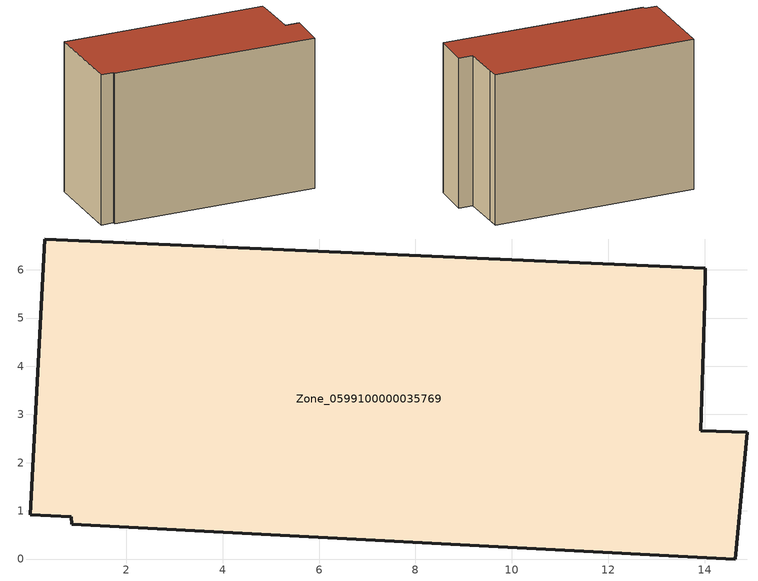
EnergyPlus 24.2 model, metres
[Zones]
Zone_0599100000035769
 floor ground (C_G): 13.93,2.67 14.88,2.63 14.64,0 0.87,0.72 0.86,0.88 0.01,0.92 0.31,6.64 14.01,6.04 14.01,5.32 z0
 wall outside (C_F): 14.01,6.04 0.31,6.64 0.01,0.92 0.86,0.88 0.87,0.72 14.64,0 14.88,2.63 13.93,2.67 14.01,5.32 14.01,6.04 z0:10.33
 roof outside (C_R): 0.86,0.88 0.87,0.72 14.64,0 14.88,2.63 13.93,2.67 14.01,5.32 14.01,6.04 0.31,6.64 0.01,0.92 z10.33
[BUILDING]
Pand.0599100000035769: North Axis=0; Terrain=City; Loads Convergence Tolerance Value=0.04; Temperature Convergence Tolerance Value=0.4; Solar Distribution=FullExterior; Maximum Number of Warmup Days=25; Minimum Number of Warmup Days=1
[Site:Location]
Rotterdam.The.Hague.AP_ZH_NLD Design_Conditions: Latitude=51.96; Longitude=4.45; Time Zone=1; Elevation=-4.5
[SITE:GROUNDTEMPERATURE:BUILDINGSURFACE]
18, 18, 18, 18, 18, 18, 18, 18, 18, 18, 18, 18
[MATERIAL] Thermal Absorptance=0.9; Solar Absorptance=0.7; Visible Absorptance=0.7
Name | Roughness | Thickness | Conductivity | Density | Specific Heat
G.TI.1946 | MediumSmooth | 0.15 | 1 | 540 | 1210
F.TI.1946 | Rough | 0.3 | 0.857143 | 1920 | 840
R.TI.1946 | MediumRough | 0.2 | 0.1 | 1500 | 1000
[CONSTRUCTION]
C_G: G.TI.1946
C_F: F.TI.1946
C_R: R.TI.1946
[ZONE]
Zone_0599100000035769: Type=1; Multiplier=1; Ceiling Height=Autocalculate; Volume=Autocalculate; Floor Area=autocalculate; Part of Total Floor Area=Yes
[ZONEINFILTRATION:DESIGNFLOWRATE]
Infil_Zone_0599100000035769: Zone or ZoneList or Space or SpaceList=Zone_0599100000035769; Schedule=AlwaysOn; Design Flow Rate Calculation Method=Flow/Area; Flow Rate per Floor Area=0.003; Constant Term Coefficient=1; Temperature Term Coefficient=0; Velocity Term Coefficient=0; Velocity Squared Term Coefficient=0
[HVACTEMPLATE:ZONE:IDEALLOADSAIRSYSTEM]
Zone_0599100000035769: Maximum Heating Supply Air Temperature=50; Minimum Cooling Supply Air Temperature=13; Maximum Heating Supply Air Humidity Ratio=0.0156; Minimum Cooling Supply Air Humidity Ratio=0.0077; Heating Limit=NoLimit; Cooling Limit=NoLimit; Dehumidification Control Type=ConstantSensibleHeatRatio; Cooling Sensible Heat Ratio=0.7; Dehumidification Setpoint=60; Humidification Control Type=None; Humidification Setpoint=30; Outdoor Air Method=None; Outdoor Air Flow Rate per Person=0.00944; Outdoor Air Flow Rate per Zone Floor Area=0; Outdoor Air Flow Rate per Zone=0; Demand Controlled Ventilation Type=None; Outdoor Air Economizer Type=NoEconomizer; Heat Recovery Type=None; Sensible Heat Recovery Effectiveness=0.7; Latent Heat Recovery Effectiveness=0.65
[ZONECONTROL:THERMOSTAT]
ThermostatControl_Zone_0599100000035769: Zone or ZoneList=Zone_0599100000035769; Control Type Schedule=DualSetpointControlType; Control 1=Thermostat_Zone_0599100000035769; Temperature Difference Between Cutout And Setpoint=0
[THERMOSTATSETPOINT:DUALSETPOINT]
Thermostat_Zone_0599100000035769: Heating Setpoint Temperature Schedule=HeatingSetpoint_Zone_0599100000035769; Cooling Setpoint Temperature Schedule=CoolingSetpoint_Zone_0599100000035769
[SCHEDULE:COMPACT]
HeatingSetpoint_Zone_0599100000035769: Through: 12/31, For: AllDays, Until: 24:00, 21
CoolingSetpoint_Zone_0599100000035769: Through: 12/31, For: AllDays, Until: 24:00, 24
DualSetpointControlType: Through: 12/31, For: AllDays, Until: 24:00, 4
AlwaysOn: Through: 12/31, For: AllDays, Until: 24:00, 1
